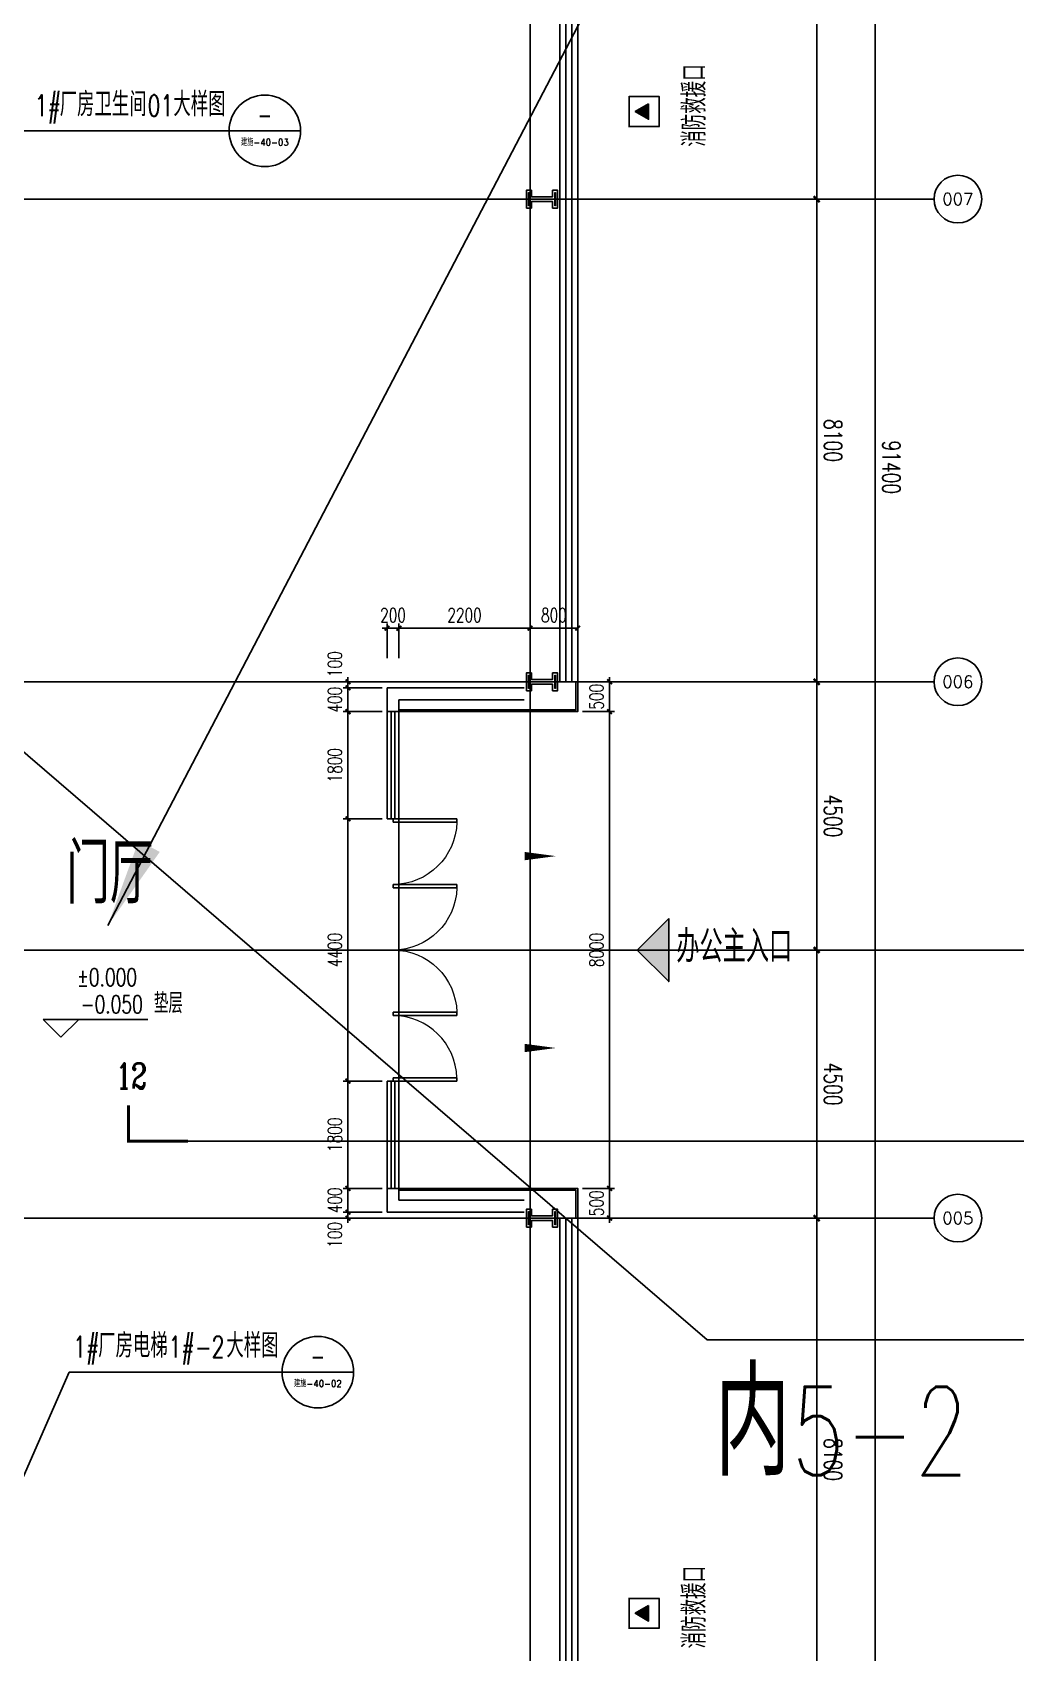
# Model space of a CAD drawing. Extents: x -954573 to 446329, y 489853 to 1226784.
# Drawn here: x -137206 to -120706, y 766930 to 794118 of the extents above; entities that cross this region are included whole.
import ezdxf
from ezdxf.enums import TextEntityAlignment as Align

# ---------------------------------------------------------------- set-up
doc = ezdxf.new("R2010")
doc.units = 0
doc.header["$LTSCALE"] = 10
doc.header["$MEASUREMENT"] = 0
doc.linetypes.add('10平面$0$DOTE', pattern=[2.42, 2, -0.2, 0.02, -0.2])
doc.linetypes.add('10平面$1$DASH', pattern=[0.35, 0.25, -0.1])
doc.layers.get('Defpoints').update_dxf_attribs({"color": 210})
for name, color, linetype in [('10平面$0$10平面$0$WINDOW', 8, 'Continuous'), ('10平面$0$A-AXIS-D', 8, 'Continuous'), ('10平面$0$A-AXIS-DOTE', 8, '10平面$0$DOTE'), ('10平面$0$A-AXIS-DP', 8, 'Continuous'), ('10平面$0$A-AXIS-SYMB', 8, 'Continuous'), ('10平面$0$A-CURTAIN', 8, 'Continuous'), ('10平面$0$A-HATCH-2', 8, 'Continuous'), ('10平面$0$A-TEXT', 8, 'Continuous'), ('10平面$0$AS-COLN', 8, 'Continuous'), ('10平面$0$AS-WALL', 8, 'Continuous'), ('10平面$0$CURTWALL', 8, 'Continuous'), ('10平面$0$DIM_SYMB', 8, 'Continuous'), ('10平面$0$FH-line', 8, 'Continuous'), ('10平面$0$FH-tri', 8, 'Continuous'), ('10平面$0$PUB_TEXT', 8, 'Continuous'), ('10平面$0$RP-N2-01$0$$0$A-WIND-J', 8, 'Continuous'), ('10平面$0$RP-N2-01$0$A-WIND-J', 8, 'Continuous'), ('10平面$0$WINDOW', 8, 'Continuous'), ('10平面$0$建-标高', 8, 'Continuous'), ('A-LIN-V', 9, 'Continuous'), ('建-引出', 3, 'Continuous')]:
    doc.layers.add(name, color=color, linetype=linetype)
doc.layers.add('10平面$0$S-col', color=2, linetype='Continuous', lineweight=0)
doc.styles.add('10平面$0$_TCH_AXIS', font='COMPLEX', dxfattribs={"bigfont": 'GBCBIG'})
doc.styles.add('10平面$0$_TCH_DIM', font='SIMPLEX', dxfattribs={"bigfont": 'GBCBIG'})
doc.styles.add('10平面$0$_TCH_DIM_T3', font='SIMPLEX', dxfattribs={"width": 0.705882, "bigfont": 'GBCBIG'})
doc.styles.add('10平面$0$_TCH_LABEL', font='COMPLEX', dxfattribs={"bigfont": 'GBCBIG'})
doc.styles.add('10平面$0$A-DIM_T3', font='SIMPLEX', dxfattribs={"width": 0.705882, "bigfont": 'GBCBIG'})
doc.styles.add('10平面$0$A-STANDARD', font='SIMPLEX', dxfattribs={"bigfont": 'GBCBIG'})
doc.styles.add('10平面$0$Standard', font='gbenor.shx', dxfattribs={"bigfont": 'gbcbig.shx'})
doc.styles.add('A-STANDARD', font='SIMPLEX', dxfattribs={"bigfont": 'GBCBIG'})
doc.dimstyles.new('10平面$0$_TCH_ARCH&&100', dxfattribs={"dimtxt": 297.5, "dimasz": 100, "dimexe": 100, "dimexo": 100, "dimgap": 126.25, "dimtad": 1, "dimdec": 0, "dimzin": 0, "dimdsep": 46, "dimtxsty": '10平面$0$_TCH_DIM_T3', "dimblk": '10平面$0$_ArchTick', "dimcen": 0.09, "dimclrt": 7, "dimazin": 2, "dimtfac": 1, "dimtdec": 0, "dimtix": 1, "dimtmove": 2, "dimatfit": 3, "dimfxl": 0, "dimtolj": 1, "dimtzin": 0, "dimarcsym": 0})
doc.dimstyles.new('10平面$0$_TCH_ARCH&&80', dxfattribs={"dimtxt": 238, "dimasz": 80, "dimexe": 80, "dimexo": 80, "dimgap": 101, "dimtad": 1, "dimdec": 0, "dimzin": 0, "dimdsep": 46, "dimtxsty": '10平面$0$_TCH_DIM_T3', "dimblk": '10平面$0$_ArchTick', "dimcen": 0.09, "dimclrt": 7, "dimazin": 2, "dimtfac": 1, "dimtdec": 0, "dimtix": 1, "dimtmove": 2, "dimatfit": 3, "dimfxl": 0, "dimtolj": 1, "dimtzin": 0, "dimarcsym": 0})
doc.dimstyles.new('10平面$0$A-DIM&&100', dxfattribs={"dimtxt": 297.5, "dimasz": 100, "dimexe": 100, "dimexo": 100, "dimgap": 126.25, "dimtad": 1, "dimdec": 0, "dimzin": 0, "dimdsep": 46, "dimtxsty": '10平面$0$A-DIM_T3', "dimblk": '10平面$0$_ArchTick', "dimcen": 0.09, "dimclrt": 7, "dimazin": 2, "dimtfac": 1, "dimtdec": 0, "dimtix": 1, "dimtmove": 2, "dimatfit": 3, "dimfxl": 0, "dimtolj": 1, "dimtzin": 0, "dimarcsym": 0})

# ---------------------------------------------------------------- blocks, each defined once
blk = doc.blocks.new('10平面$0$_ArchTick')
at = {"color": 0, "linetype": 'ByBlock', "const_width": 0.4}
blk.add_lwpolyline([(-0.5, -0.5), (0.5, 0.5)], dxfattribs=at)
blk = doc.blocks.new('*D2986')
at = {"layer": '10平面$0$A-AXIS-D', "color": 0, "lineweight": -2}
for p, q in [((95776, -5400), (96792, -5400)), ((96692, -5400), (96692, -13500)), ((95776, -13500), (96792, -13500))]:
    blk.add_line(p, q, dxfattribs=at)
at = {"layer": 'Defpoints', "color": 0}
for p in [(95676, -5400), (95676, -13500), (96692, -13500)]:
    blk.add_point(p, dxfattribs=at)
at = {"layer": '10平面$0$A-AXIS-D', "color": 0, "lineweight": -2, "xscale": 100, "yscale": 100, "zscale": 100}
for p, rotation in [((96692, -5400), 90), ((96692, -13500), 270)]:
    blk.add_blockref('10平面$0$_ArchTick', p, dxfattribs=dict(at, rotation=rotation))
at = {"layer": '10平面$0$A-AXIS-D', "color": 7, "insert": (96967, -9450), "char_height": 297.5, "attachment_point": 5, "rotation": 270, "style": '10平面$0$A-DIM_T3'}
blk.add_mtext('\\A1;8100', dxfattribs=at)
blk = doc.blocks.new('*D2987')
at = {"layer": '10平面$0$A-AXIS-D', "color": 0, "lineweight": -2}
for p, q in [((95776, -13500), (96792, -13500)), ((96692, -13500), (96692, -21600)), ((95776, -21600), (96792, -21600))]:
    blk.add_line(p, q, dxfattribs=at)
at = {"layer": 'Defpoints', "color": 0}
for p in [(95676, -13500), (95676, -21600), (96692, -21600)]:
    blk.add_point(p, dxfattribs=at)
at = {"layer": '10平面$0$A-AXIS-D', "color": 0, "lineweight": -2, "xscale": 100, "yscale": 100, "zscale": 100}
for p, rotation in [((96692, -13500), 90), ((96692, -21600), 270)]:
    blk.add_blockref('10平面$0$_ArchTick', p, dxfattribs=dict(at, rotation=rotation))
at = {"layer": '10平面$0$A-AXIS-D', "color": 7, "insert": (96967, -17550), "char_height": 297.5, "attachment_point": 5, "rotation": 270, "style": '10平面$0$A-DIM_T3'}
blk.add_mtext('\\A1;8100', dxfattribs=at)
blk = doc.blocks.new('*D2988')
at = {"layer": '10平面$0$A-AXIS-D', "color": 0, "lineweight": -2}
for p, q in [((95776, -21600), (96792, -21600)), ((96692, -21600), (96692, -26100)), ((95776, -26100), (96792, -26100))]:
    blk.add_line(p, q, dxfattribs=at)
at = {"layer": 'Defpoints', "color": 0}
for p in [(95676, -21600), (95676, -26100), (96692, -26100)]:
    blk.add_point(p, dxfattribs=at)
at = {"layer": '10平面$0$A-AXIS-D', "color": 0, "lineweight": -2, "xscale": 100, "yscale": 100, "zscale": 100}
for p, rotation in [((96692, -21600), 90), ((96692, -26100), 270)]:
    blk.add_blockref('10平面$0$_ArchTick', p, dxfattribs=dict(at, rotation=rotation))
at = {"layer": '10平面$0$A-AXIS-D', "color": 7, "insert": (96967, -23850), "char_height": 297.5, "attachment_point": 5, "rotation": 270, "style": '10平面$0$A-DIM_T3'}
blk.add_mtext('\\A1;4500', dxfattribs=at)
blk = doc.blocks.new('*D2989')
at = {"layer": '10平面$0$A-AXIS-D', "color": 0, "lineweight": -2}
for p, q in [((95776, -26100), (96792, -26100)), ((96692, -26100), (96692, -30600)), ((95776, -30600), (96792, -30600))]:
    blk.add_line(p, q, dxfattribs=at)
at = {"layer": 'Defpoints', "color": 0}
for p in [(95676, -26100), (95676, -30600), (96692, -30600)]:
    blk.add_point(p, dxfattribs=at)
at = {"layer": '10平面$0$A-AXIS-D', "color": 0, "lineweight": -2, "xscale": 100, "yscale": 100, "zscale": 100}
for p, rotation in [((96692, -26100), 90), ((96692, -30600), 270)]:
    blk.add_blockref('10平面$0$_ArchTick', p, dxfattribs=dict(at, rotation=rotation))
at = {"layer": '10平面$0$A-AXIS-D', "color": 7, "insert": (96967, -28350), "char_height": 297.5, "attachment_point": 5, "rotation": 270, "style": '10平面$0$A-DIM_T3'}
blk.add_mtext('\\A1;4500', dxfattribs=at)
blk = doc.blocks.new('*D2990')
at = {"layer": '10平面$0$A-AXIS-D', "color": 0, "lineweight": -2}
for p, q in [((95776, -30600), (96792, -30600)), ((96692, -30600), (96692, -38700)), ((95776, -38700), (96792, -38700))]:
    blk.add_line(p, q, dxfattribs=at)
at = {"layer": 'Defpoints', "color": 0}
for p in [(95676, -30600), (95676, -38700), (96692, -38700)]:
    blk.add_point(p, dxfattribs=at)
at = {"layer": '10平面$0$A-AXIS-D', "color": 0, "lineweight": -2, "xscale": 100, "yscale": 100, "zscale": 100}
for p, rotation in [((96692, -30600), 90), ((96692, -38700), 270)]:
    blk.add_blockref('10平面$0$_ArchTick', p, dxfattribs=dict(at, rotation=rotation))
at = {"layer": '10平面$0$A-AXIS-D', "color": 7, "insert": (96967, -34650), "char_height": 297.5, "attachment_point": 5, "rotation": 270, "style": '10平面$0$A-DIM_T3'}
blk.add_mtext('\\A1;8100', dxfattribs=at)
blk = doc.blocks.new('*D3045')
at = {"layer": '10平面$0$A-AXIS-D', "color": 0, "lineweight": -2}
for p, q in [((95876, 27700), (97772, 27700)), ((97672, 27700), (97672, -63700)), ((95876, -63700), (97772, -63700))]:
    blk.add_line(p, q, dxfattribs=at)
at = {"layer": 'Defpoints', "color": 0}
for p in [(95776, 27700), (95776, -63700), (97672, -63700)]:
    blk.add_point(p, dxfattribs=at)
at = {"layer": '10平面$0$A-AXIS-D', "color": 0, "lineweight": -2, "xscale": 100, "yscale": 100, "zscale": 100}
for p, rotation in [((97672, 27700), 90), ((97672, -63700), 270)]:
    blk.add_blockref('10平面$0$_ArchTick', p, dxfattribs=dict(at, rotation=rotation))
at = {"layer": '10平面$0$A-AXIS-D', "color": 7, "insert": (97947, -18000), "char_height": 297.5, "attachment_point": 5, "rotation": 270, "style": '10平面$0$_TCH_DIM_T3'}
blk.add_mtext('\\A1;91400', dxfattribs=at)
blk = doc.blocks.new('10平面$0$JYC-1')
at = {"layer": '10平面$0$FH-tri'}
h = blk.add_hatch(color=2, dxfattribs=at)
h.dxf.hatch_style = 1
h.paths.add_polyline_path([(-244713, 303230), (-243463, 301980), (-244713, 301980)])
at = {"layer": '10平面$0$FH-tri', "color": 2}
blk.add_lwpolyline([(-244713, 303230), (-243463, 301980), (-243463, 301980), (-244713, 301980)], close=True, dxfattribs=at)
at = {"layer": '10平面$0$A-TEXT', "style": '10平面$0$A-STANDARD'}
blk.add_text('办公主入口', height=900.2, rotation=45, dxfattribs=at).set_placement((-243690, 302508, 0))
blk = doc.blocks.new('10平面$0$RP-N2-01$0$$0$xfjy')
at = {"layer": '10平面$0$RP-N2-01$0$$0$A-WIND-J'}
h = blk.add_hatch(color=256, dxfattribs=at)
h.dxf.hatch_style = 1
h.paths.add_polyline_path([(1141876, -26214), (1142135, -26214), (1142005, -25989)])
at = {"layer": '10平面$0$RP-N2-01$0$$0$A-WIND-J', "const_width": 25}
blk.add_lwpolyline([(1141755, -25889), (1141755, -26389), (1142255, -26389), (1142255, -25889)], close=True, dxfattribs=at)
at = {"layer": '10平面$0$RP-N2-01$0$$0$A-WIND-J'}
for points in [[(1141755, -26389), (1142255, -26389), (1142255, -25889), (1141755, -25889)], [(1141876, -26214), (1142135, -26214), (1142005, -25989)]]:
    blk.add_lwpolyline(points, close=True, dxfattribs=at)
blk = doc.blocks.new('10平面$0$RP-N2-01$0$xfjy')
at = {"layer": '10平面$0$RP-N2-01$0$$0$A-WIND-J'}
blk.add_blockref('10平面$0$RP-N2-01$0$$0$xfjy', (0, 0), dxfattribs=at)
blk = doc.blocks.new('10平面$0$1232')
at = {"layer": '10平面$0$RP-N2-01$0$A-WIND-J', "xscale": -1.000000000000001, "rotation": 90}
for p in [(-153079, 1934795, 0), (-153079, 1909595, 0)]:
    blk.add_blockref('10平面$0$RP-N2-01$0$xfjy', p, dxfattribs=at)
at = {"layer": '10平面$0$A-TEXT', "style": '10平面$0$_TCH_DIM'}
for p in [(-125907, 792200, 0), (-125907, 767000, 0)]:
    blk.add_text('消防救援口', height=384.1, rotation=90, dxfattribs=at).set_placement(p)
blk = doc.blocks.new('10平面$0$3132')
at = {"layer": '10平面$0$A-AXIS-SYMB'}
for p, q in [((-137481, 792466), (-133905, 792466)), ((-132705, 792466), (-133905, 792466)), ((-137358, 769874), (-136591, 771636)), ((-136591, 771636), (-133015, 771636)), ((-131815, 771636), (-133015, 771636))]:
    blk.add_line(p, q, dxfattribs=at)
for centre in [(-133305, 792466), (-132415, 771636)]:
    blk.add_circle(centre, 600, dxfattribs=at)
at = {"layer": '10平面$0$PUB_TEXT', "style": '10平面$0$_TCH_DIM', "width": 0.705882}
for s, p in [('1#', (-137167, 792711)), ('01', (-135272, 792711)), ('1#', (-136522, 771881)), ('1#-2', (-134922, 771881))]:
    blk.add_text(s, height=357, dxfattribs=at).set_placement(p)
at = {"layer": '10平面$0$PUB_TEXT', "style": '10平面$0$_TCH_DIM'}
for s, p in [('厂房卫生间', (-136747, 792711)), ('大样图', (-134840, 792711)), ('厂房电梯', (-136102, 771881)), ('大样图', (-133950, 771881))]:
    blk.add_text(s, height=405.1, dxfattribs=at).set_placement(p)
for s, height, width, p, p2 in [('-', 365, 0.777778, (-133427, 792554), (-133184, 792554)), ('建施-40-03', 114.3, 0.940725, (-133706, 792218), (-132905, 792218)), ('-', 365, 0.777778, (-132537, 771724), (-132294, 771724)), ('建施-40-02', 114.3, 0.940725, (-132816, 771388), (-132015, 771388))]:
    blk.add_text(s, height=height, dxfattribs=dict(at, width=width)).set_placement(p, p2, align=Align.FIT)
blk = doc.blocks.new('*D3744')
at = {"layer": '10平面$0$A-AXIS-DP', "color": 0, "lineweight": -2}
for p, q in [((-127974, 774720), (-127440, 774720)), ((-127520, 774720), (-127520, 774800)), ((-127520, 774220), (-127520, 774720)), ((-127974, 774220), (-127440, 774220)), ((-127520, 774220), (-127520, 774140))]:
    blk.add_line(p, q, dxfattribs=at)
at = {"layer": 'Defpoints', "color": 0}
for p in [(-128054, 774720), (-127520, 774720), (-128054, 774220)]:
    blk.add_point(p, dxfattribs=at)
at = {"layer": '10平面$0$A-AXIS-DP', "color": 0, "lineweight": -2, "xscale": 80, "yscale": 80, "zscale": 80}
for p, rotation in [((-127520, 774720), 270), ((-127520, 774220), 90)]:
    blk.add_blockref('10平面$0$_ArchTick', p, dxfattribs=dict(at, rotation=rotation))
at = {"layer": '10平面$0$A-AXIS-DP', "color": 7, "insert": (-127740, 774470), "char_height": 238, "attachment_point": 5, "rotation": 90, "style": '10平面$0$_TCH_DIM_T3'}
blk.add_mtext('\\A1;500', dxfattribs=at)
blk = doc.blocks.new('*D3745')
at = {"layer": '10平面$0$A-AXIS-DP', "color": 0, "lineweight": -2}
for p, q in [((-127974, 782720), (-127440, 782720)), ((-127520, 774720), (-127520, 782720)), ((-127974, 774720), (-127440, 774720))]:
    blk.add_line(p, q, dxfattribs=at)
at = {"layer": 'Defpoints', "color": 0}
for p in [(-128054, 782720), (-127520, 782720), (-128054, 774720)]:
    blk.add_point(p, dxfattribs=at)
at = {"layer": '10平面$0$A-AXIS-DP', "color": 0, "lineweight": -2, "xscale": 80, "yscale": 80, "zscale": 80}
for p, rotation in [((-127520, 782720), 90), ((-127520, 774720), 270)]:
    blk.add_blockref('10平面$0$_ArchTick', p, dxfattribs=dict(at, rotation=rotation))
at = {"layer": '10平面$0$A-AXIS-DP', "color": 7, "insert": (-127740, 778720), "char_height": 238, "attachment_point": 5, "rotation": 90, "style": '10平面$0$_TCH_DIM_T3'}
blk.add_mtext('\\A1;8000', dxfattribs=at)
blk = doc.blocks.new('*D3746')
at = {"layer": '10平面$0$A-AXIS-DP', "color": 0, "lineweight": -2}
for p, q in [((-127520, 783220), (-127520, 783300)), ((-127974, 783220), (-127440, 783220)), ((-127520, 782720), (-127520, 783220)), ((-127974, 782720), (-127440, 782720)), ((-127520, 782720), (-127520, 782640))]:
    blk.add_line(p, q, dxfattribs=at)
at = {"layer": 'Defpoints', "color": 0}
for p in [(-128054, 783220), (-127520, 783220), (-128054, 782720)]:
    blk.add_point(p, dxfattribs=at)
at = {"layer": '10平面$0$A-AXIS-DP', "color": 0, "lineweight": -2, "xscale": 80, "yscale": 80, "zscale": 80}
for p, rotation in [((-127520, 783220), 270), ((-127520, 782720), 90)]:
    blk.add_blockref('10平面$0$_ArchTick', p, dxfattribs=dict(at, rotation=rotation))
at = {"layer": '10平面$0$A-AXIS-DP', "color": 7, "insert": (-127740, 782970), "char_height": 238, "attachment_point": 5, "rotation": 90, "style": '10平面$0$_TCH_DIM_T3'}
blk.add_mtext('\\A1;500', dxfattribs=at)
blk = doc.blocks.new('*D4195')
at = {"layer": '10平面$0$A-AXIS-DP', "color": 0, "lineweight": -2}
for p, q in [((-131334, 774320), (-131990, 774320)), ((-131910, 774320), (-131910, 774400)), ((-131910, 774220), (-131910, 774320)), ((-131334, 774220), (-131990, 774220)), ((-131910, 774220), (-131910, 774140))]:
    blk.add_line(p, q, dxfattribs=at)
at = {"layer": 'Defpoints', "color": 0}
for p in [(-131910, 774320), (-131254, 774320), (-131254, 774220)]:
    blk.add_point(p, dxfattribs=at)
at = {"layer": '10平面$0$A-AXIS-DP', "color": 0, "lineweight": -2, "xscale": 80, "yscale": 80, "zscale": 80}
for p, rotation in [((-131910, 774320), 270), ((-131910, 774220), 90)]:
    blk.add_blockref('10平面$0$_ArchTick', p, dxfattribs=dict(at, rotation=rotation))
at = {"layer": '10平面$0$A-AXIS-DP', "color": 7, "insert": (-132130, 773940), "char_height": 238, "attachment_point": 5, "rotation": 90, "style": '10平面$0$_TCH_DIM_T3'}
blk.add_mtext('\\A1;100', dxfattribs=at)
blk = doc.blocks.new('*D4196')
at = {"layer": '10平面$0$A-AXIS-DP', "color": 0, "lineweight": -2}
for p, q in [((-131334, 774720), (-131990, 774720)), ((-131910, 774720), (-131910, 774800)), ((-131910, 774320), (-131910, 774720)), ((-131334, 774320), (-131990, 774320)), ((-131910, 774320), (-131910, 774240))]:
    blk.add_line(p, q, dxfattribs=at)
at = {"layer": 'Defpoints', "color": 0}
for p in [(-131910, 774720), (-131254, 774720), (-131254, 774320)]:
    blk.add_point(p, dxfattribs=at)
at = {"layer": '10平面$0$A-AXIS-DP', "color": 0, "lineweight": -2, "xscale": 80, "yscale": 80, "zscale": 80}
for p, rotation in [((-131910, 774720), 270), ((-131910, 774320), 90)]:
    blk.add_blockref('10平面$0$_ArchTick', p, dxfattribs=dict(at, rotation=rotation))
at = {"layer": '10平面$0$A-AXIS-DP', "color": 7, "insert": (-132130, 774520), "char_height": 238, "attachment_point": 5, "rotation": 90, "style": '10平面$0$_TCH_DIM_T3'}
blk.add_mtext('\\A1;400', dxfattribs=at)
blk = doc.blocks.new('*D4197')
at = {"layer": '10平面$0$A-AXIS-DP', "color": 0, "lineweight": -2}
for p, q in [((-131334, 776520), (-131990, 776520)), ((-131910, 774720), (-131910, 776520)), ((-131334, 774720), (-131990, 774720))]:
    blk.add_line(p, q, dxfattribs=at)
at = {"layer": 'Defpoints', "color": 0}
for p in [(-131910, 776520), (-131254, 776520), (-131254, 774720)]:
    blk.add_point(p, dxfattribs=at)
at = {"layer": '10平面$0$A-AXIS-DP', "color": 0, "lineweight": -2, "xscale": 80, "yscale": 80, "zscale": 80}
for p, rotation in [((-131910, 776520), 90), ((-131910, 774720), 270)]:
    blk.add_blockref('10平面$0$_ArchTick', p, dxfattribs=dict(at, rotation=rotation))
at = {"layer": '10平面$0$A-AXIS-DP', "color": 7, "insert": (-132130, 775620), "char_height": 238, "attachment_point": 5, "rotation": 90, "style": '10平面$0$_TCH_DIM_T3'}
blk.add_mtext('\\A1;1800', dxfattribs=at)
blk = doc.blocks.new('*D4198')
at = {"layer": '10平面$0$A-AXIS-DP', "color": 0, "lineweight": -2}
for p, q in [((-131334, 780920), (-131990, 780920)), ((-131910, 776520), (-131910, 780920)), ((-131334, 776520), (-131990, 776520))]:
    blk.add_line(p, q, dxfattribs=at)
at = {"layer": 'Defpoints', "color": 0}
for p in [(-131910, 780920), (-131254, 780920), (-131254, 776520)]:
    blk.add_point(p, dxfattribs=at)
at = {"layer": '10平面$0$A-AXIS-DP', "color": 0, "lineweight": -2, "xscale": 80, "yscale": 80, "zscale": 80}
for p, rotation in [((-131910, 780920), 90), ((-131910, 776520), 270)]:
    blk.add_blockref('10平面$0$_ArchTick', p, dxfattribs=dict(at, rotation=rotation))
at = {"layer": '10平面$0$A-AXIS-DP', "color": 7, "insert": (-132130, 778720), "char_height": 238, "attachment_point": 5, "rotation": 90, "style": '10平面$0$_TCH_DIM_T3'}
blk.add_mtext('\\A1;4400', dxfattribs=at)
blk = doc.blocks.new('*D4199')
at = {"layer": '10平面$0$A-AXIS-DP', "color": 0, "lineweight": -2}
for p, q in [((-131334, 782720), (-131990, 782720)), ((-131910, 780920), (-131910, 782720)), ((-131334, 780920), (-131990, 780920))]:
    blk.add_line(p, q, dxfattribs=at)
at = {"layer": 'Defpoints', "color": 0}
for p in [(-131910, 782720), (-131254, 782720), (-131254, 780920)]:
    blk.add_point(p, dxfattribs=at)
at = {"layer": '10平面$0$A-AXIS-DP', "color": 0, "lineweight": -2, "xscale": 80, "yscale": 80, "zscale": 80}
for p, rotation in [((-131910, 782720), 90), ((-131910, 780920), 270)]:
    blk.add_blockref('10平面$0$_ArchTick', p, dxfattribs=dict(at, rotation=rotation))
at = {"layer": '10平面$0$A-AXIS-DP', "color": 7, "insert": (-132130, 781820), "char_height": 238, "attachment_point": 5, "rotation": 90, "style": '10平面$0$_TCH_DIM_T3'}
blk.add_mtext('\\A1;1800', dxfattribs=at)
blk = doc.blocks.new('*D4200')
at = {"layer": '10平面$0$A-AXIS-DP', "color": 0, "lineweight": -2}
for p, q in [((-131334, 783120), (-131990, 783120)), ((-131910, 783120), (-131910, 783200)), ((-131910, 782720), (-131910, 783120)), ((-131334, 782720), (-131990, 782720)), ((-131910, 782720), (-131910, 782640))]:
    blk.add_line(p, q, dxfattribs=at)
at = {"layer": 'Defpoints', "color": 0}
for p in [(-131910, 783120), (-131254, 783120), (-131254, 782720)]:
    blk.add_point(p, dxfattribs=at)
at = {"layer": '10平面$0$A-AXIS-DP', "color": 0, "lineweight": -2, "xscale": 80, "yscale": 80, "zscale": 80}
for p, rotation in [((-131910, 783120), 270), ((-131910, 782720), 90)]:
    blk.add_blockref('10平面$0$_ArchTick', p, dxfattribs=dict(at, rotation=rotation))
at = {"layer": '10平面$0$A-AXIS-DP', "color": 7, "insert": (-132130, 782920), "char_height": 238, "attachment_point": 5, "rotation": 90, "style": '10平面$0$_TCH_DIM_T3'}
blk.add_mtext('\\A1;400', dxfattribs=at)
blk = doc.blocks.new('*D4201')
at = {"layer": '10平面$0$A-AXIS-DP', "color": 0, "lineweight": -2}
for p, q in [((-131910, 783220), (-131910, 783300)), ((-131334, 783220), (-131990, 783220)), ((-131334, 783120), (-131990, 783120)), ((-131910, 783120), (-131910, 783220)), ((-131910, 783120), (-131910, 783040))]:
    blk.add_line(p, q, dxfattribs=at)
at = {"layer": 'Defpoints', "color": 0}
for p in [(-131910, 783220), (-131254, 783220), (-131254, 783120)]:
    blk.add_point(p, dxfattribs=at)
at = {"layer": '10平面$0$A-AXIS-DP', "color": 0, "lineweight": -2, "xscale": 80, "yscale": 80, "zscale": 80}
for p, rotation in [((-131910, 783220), 270), ((-131910, 783120), 90)]:
    blk.add_blockref('10平面$0$_ArchTick', p, dxfattribs=dict(at, rotation=rotation))
at = {"layer": '10平面$0$A-AXIS-DP', "color": 7, "insert": (-132130, 783516), "char_height": 238, "attachment_point": 5, "rotation": 90, "style": '10平面$0$_TCH_DIM_T3'}
blk.add_mtext('\\A1;100', dxfattribs=at)
blk = doc.blocks.new('*D4202')
at = {"layer": '10平面$0$A-AXIS-DP', "color": 0, "lineweight": -2}
for p, q in [((-128854, 783620), (-128854, 784200)), ((-128854, 784120), (-128054, 784120)), ((-128054, 783620), (-128054, 784200))]:
    blk.add_line(p, q, dxfattribs=at)
at = {"layer": 'Defpoints', "color": 0}
for p in [(-128054, 784120), (-128854, 783540), (-128054, 783540)]:
    blk.add_point(p, dxfattribs=at)
at = {"layer": '10平面$0$A-AXIS-DP', "color": 0, "lineweight": -2, "xscale": 80, "yscale": 80, "zscale": 80, "rotation": 180}
blk.add_blockref('10平面$0$_ArchTick', (-128854, 784120), dxfattribs=at)
at = {"layer": '10平面$0$A-AXIS-DP', "color": 0, "lineweight": -2, "xscale": 80, "yscale": 80, "zscale": 80}
blk.add_blockref('10平面$0$_ArchTick', (-128054, 784120), dxfattribs=at)
at = {"layer": '10平面$0$A-AXIS-DP', "color": 7, "insert": (-128454, 784340), "char_height": 238, "attachment_point": 5, "style": '10平面$0$_TCH_DIM_T3'}
blk.add_mtext('\\A1;800', dxfattribs=at)
blk = doc.blocks.new('*D4203')
at = {"layer": '10平面$0$A-AXIS-DP', "color": 0, "lineweight": -2}
for p, q in [((-131054, 783620), (-131054, 784200)), ((-131054, 784120), (-128854, 784120)), ((-128854, 783620), (-128854, 784200))]:
    blk.add_line(p, q, dxfattribs=at)
at = {"layer": 'Defpoints', "color": 0}
for p in [(-128854, 784120), (-131054, 783540), (-128854, 783540)]:
    blk.add_point(p, dxfattribs=at)
at = {"layer": '10平面$0$A-AXIS-DP', "color": 0, "lineweight": -2, "xscale": 80, "yscale": 80, "zscale": 80, "rotation": 180}
blk.add_blockref('10平面$0$_ArchTick', (-131054, 784120), dxfattribs=at)
at = {"layer": '10平面$0$A-AXIS-DP', "color": 0, "lineweight": -2, "xscale": 80, "yscale": 80, "zscale": 80}
blk.add_blockref('10平面$0$_ArchTick', (-128854, 784120), dxfattribs=at)
at = {"layer": '10平面$0$A-AXIS-DP', "color": 7, "insert": (-129954, 784340), "char_height": 238, "attachment_point": 5, "style": '10平面$0$_TCH_DIM_T3'}
blk.add_mtext('\\A1;2200', dxfattribs=at)
blk = doc.blocks.new('*D4204')
at = {"layer": '10平面$0$A-AXIS-DP', "color": 0, "lineweight": -2}
for p, q in [((-131254, 784120), (-131334, 784120)), ((-131254, 783620), (-131254, 784200)), ((-131254, 784120), (-131054, 784120)), ((-131054, 783620), (-131054, 784200)), ((-131054, 784120), (-130974, 784120))]:
    blk.add_line(p, q, dxfattribs=at)
at = {"layer": 'Defpoints', "color": 0}
for p in [(-131054, 784120), (-131254, 783540), (-131054, 783540)]:
    blk.add_point(p, dxfattribs=at)
at = {"layer": '10平面$0$A-AXIS-DP', "color": 0, "lineweight": -2, "xscale": 80, "yscale": 80, "zscale": 80}
blk.add_blockref('10平面$0$_ArchTick', (-131254, 784120), dxfattribs=at)
at = {"layer": '10平面$0$A-AXIS-DP', "color": 0, "lineweight": -2, "xscale": 80, "yscale": 80, "zscale": 80, "rotation": 180}
blk.add_blockref('10平面$0$_ArchTick', (-131054, 784120), dxfattribs=at)
at = {"layer": '10平面$0$A-AXIS-DP', "color": 7, "insert": (-131154, 784340), "char_height": 238, "attachment_point": 5, "style": '10平面$0$_TCH_DIM_T3'}
blk.add_mtext('\\A1;200', dxfattribs=at)
blk = doc.blocks.new('10平面$0$$DorLib2D$00000001')
for p, q in [((0.45, 0.975), (0.5, 0.975)), ((0.45, 0), (0.45, 0.975)), ((0.5, 0), (0.5, 0.975)), ((0.5, 0), (0.45, 0))]:
    blk.add_line(p, q)
at = {"lineweight": 13}
blk.add_arc((0.475, 0), 0.975, 91.4693, 180, dxfattribs=at)
blk = doc.blocks.new('10平面$0$10平面$0$$DorLib2D$00000002')
for p, q in [((-0.5, 0), (-0.5, 0.4875)), ((-0.475, 0.4875), (-0.5, 0.4875)), ((-0.475, 0), (-0.475, 0.4875)), ((0.475, 0), (0.475, 0.4875)), ((0.475, 0.4875), (0.5, 0.4875)), ((0.5, 0), (0.5, 0.4875)), ((-0.5, 0), (-0.475, 0)), ((0.5, 0), (0.475, 0))]:
    blk.add_line(p, q)
at = {"lineweight": 13}
for centre, start, end in [((-0.4875, 0), 0, 88.53072), ((0.4875, 0), 91.46928, 180)]:
    blk.add_arc(centre, 0.4875, start, end, dxfattribs=at)
blk = doc.blocks.new('10平面$0$10平面$0$$DorLib2D$00000001')
for p, q in [((0.45, 0.975), (0.5, 0.975)), ((0.45, 0), (0.45, 0.975)), ((0.5, 0), (0.5, 0.975)), ((0.5, 0), (0.45, 0))]:
    blk.add_line(p, q)
at = {"lineweight": 13}
blk.add_arc((0.475, 0), 0.975, 91.4693, 180, dxfattribs=at)
blk = doc.blocks.new('10平面$0$_FZH')
at = {"layer": '10平面$0$A-HATCH-2'}
blk.add_lwpolyline([(-0.437, -0.25), (-0.437, 0.25), (-0.297, 0.25), (-0.297, 0.067), (0.298, 0.067), (0.298, 0.25), (0.438, 0.25), (0.438, -0.25), (0.298, -0.25), (0.298, -0.068), (-0.297, -0.068), (-0.297, -0.25)], close=True, dxfattribs=at)
at = {"layer": '10平面$0$S-col'}
blk.add_lwpolyline([(-0.375, -0.188), (-0.375, 0.187), (-0.36, 0.187), (-0.36, 0.005), (0.36, 0.005), (0.36, 0.187), (0.375, 0.187), (0.375, -0.188), (0.36, -0.188), (0.36, -0.005), (-0.36, -0.005), (-0.36, -0.188)], close=True, dxfattribs=at)
blk = doc.blocks.new('10平面$0$dote')
at = {"layer": '10平面$0$A-AXIS-D'}
for centre in [(99061.5, -13498.9), (99061.5, -21598.9), (99061.5, -30598.9)]:
    blk.add_circle(centre, 400, dxfattribs=at)
at = {"layer": '10平面$0$A-AXIS-DOTE'}
for p, q in [((91882.2, -264080), (91882.2, 36662.3)), ((76282.2, -13500), (98661.5, -13500)), ((76282.2, -21600), (98661.5, -21600)), ((112355, -26100), (76282.2, -26100)), ((76282.2, -30600), (98661.5, -30600))]:
    blk.add_line(p, q, dxfattribs=at)
at = {"layer": '10平面$0$DIM_SYMB', "const_width": 50}
blk.add_lwpolyline([(85141.4, -28708.6), (85141.4, -29308.6), (86141.4, -29308.6)], dxfattribs=at)
at = {"layer": '10平面$0$DIM_SYMB', "linetype": '10平面$1$DASH', "ltscale": 3}
blk.add_lwpolyline([(85886.4, -29308.6), (162136.4, -29308.6)], dxfattribs=at)
at = {"layer": '10平面$0$PUB_TEXT', "style": '10平面$0$_TCH_AXIS'}
for s, p, p2 in [('007', (98800.5, -13600.4), (99322.4, -13600.4)), ('006', (98800.5, -21700.4), (99322.4, -21700.4)), ('005', (98800.5, -30700.4), (99322.4, -30700.4))]:
    blk.add_text(s, height=202.97, dxfattribs=at).set_placement(p, p2, align=Align.FIT)
at = {"layer": '10平面$0$PUB_TEXT', "style": '10平面$0$_TCH_LABEL', "width": 0.705882}
blk.add_text('12', height=425, dxfattribs=at).set_placement((84934.2, -28421.1))
at = {"layer": '10平面$0$A-AXIS-D'}
for base, p1, p2, dimstyle, picture, middle in [((97671.9, -63700), (95776.4, 27700), (95776.4, -63700), '10平面$0$_TCH_ARCH&&100', '*D3045', (97946.9, -18000)), ((96692.2, -13500), (95676.4, -5400), (95676.4, -13500), '10平面$0$A-DIM&&100', '*D2986', (96967.2, -9450)), ((96692.2, -21600), (95676.4, -13500), (95676.4, -21600), '10平面$0$A-DIM&&100', '*D2987', (96967.2, -17550)), ((96692.2, -26100), (95676.4, -21600), (95676.4, -26100), '10平面$0$A-DIM&&100', '*D2988', (96967.2, -23850)), ((96692.2, -30600), (95676.4, -26100), (95676.4, -30600), '10平面$0$A-DIM&&100', '*D2989', (96967.2, -28350)), ((96692.2, -38700), (95676.4, -30600), (95676.4, -38700), '10平面$0$A-DIM&&100', '*D2990', (96967.2, -34650))]:
    dim = blk.add_linear_dim(base=base, p1=p1, p2=p2, angle=270, dimstyle=dimstyle, override={"dimgap": 0}, dxfattribs=at)
    dim.commit()
    dim.dimension.update_dxf_attribs({"geometry": picture, "text_midpoint": middle, "dimtype": 129, "text_rotation": 270})
blk = doc.blocks.new('10平面')
at = {"layer": '10平面$0$10平面$0$WINDOW'}
for p, q in [((-131054.2, 780920), (-131054.2, 779820)), ((-131054.2, 779820), (-131054.2, 777620))]:
    blk.add_line(p, q, dxfattribs=at)
at = {"layer": '10平面$0$A-AXIS-SYMB'}
for points in [[(-129881.9, 780295.8, 0, 0, 0), (-128421.9, 780295.8, 0, 140, 0), (-128946.9, 780295.8, 0, 0, 0)], [(-129881.9, 777075.8, 0, 0, 0), (-128421.9, 777075.8, 0, 140, 0), (-128946.9, 777075.8, 0, 0, 0)]]:
    blk.add_lwpolyline(points, format="xyseb", dxfattribs=at)
at = {"layer": '10平面$0$A-CURTAIN'}
for points in [[(-128054.2, 783220), (-128054.2, 782720), (-131054.2, 782720)], [(-128084.2, 783220), (-128084.2, 782750), (-131054.2, 782750)], [(-128054.2, 774220), (-128054.2, 774720), (-131054.2, 774720)], [(-128084.2, 774220), (-128084.2, 774690), (-131054.2, 774690)]]:
    blk.add_lwpolyline(points, dxfattribs=at)
at = {"layer": '10平面$0$AS-WALL'}
for p, q in [((-131254.2, 783120), (-128954.2, 783120)), ((-131254.2, 783120), (-131254.2, 782720)), ((-131054.2, 782920), (-128954.2, 782920)), ((-131054.2, 782720), (-131054.2, 782920)), ((-131254.2, 782720), (-131054.2, 782720)), ((-131054.2, 774720), (-131254.2, 774720)), ((-131254.2, 774720), (-131254.2, 774320)), ((-131054.2, 774520), (-131054.2, 774720)), ((-131254.2, 774320), (-128954.2, 774320)), ((-131054.2, 774520), (-128954.2, 774520))]:
    blk.add_line(p, q, dxfattribs=at)
at = {"layer": '10平面$0$CURTWALL'}
for p, q in [((-128354.2, 818220), (-128354.2, 783220)), ((-128254.2, 818220), (-128254.2, 783220)), ((-128154.2, 818220), (-128154.2, 783220)), ((-128054.2, 818220), (-128054.2, 783220)), ((-128054.2, 783220), (-128354.2, 783220)), ((-128354.2, 774220), (-128354.2, 741820)), ((-128054.2, 774220), (-128354.2, 774220)), ((-128254.2, 774220), (-128254.2, 741820)), ((-128154.2, 774220), (-128154.2, 741820)), ((-128054.2, 774220), (-128054.2, 741820))]:
    blk.add_line(p, q, dxfattribs=at)
at = {"layer": '10平面$0$WINDOW'}
for p, q in [((-131254.2, 782720), (-131254.2, 780920)), ((-131187.5, 782720), (-131187.5, 780920)), ((-131120.9, 782720), (-131120.9, 780920)), ((-131054.2, 782720), (-131054.2, 780920)), ((-131254.2, 780920), (-131054.2, 780920)), ((-131054.2, 777620), (-131054.2, 776520)), ((-131054.2, 776520), (-131254.2, 776520)), ((-131254.2, 776520), (-131254.2, 774720)), ((-131187.5, 776520), (-131187.5, 774720)), ((-131120.9, 776520), (-131120.9, 774720)), ((-131054.2, 776520), (-131054.2, 774720))]:
    blk.add_line(p, q, dxfattribs=at)
at = {"layer": '10平面$0$建-标高'}
for p, q in [((-136726.4, 777255), (-137026.4, 777555)), ((-137026.4, 777555), (-135266.4, 777555)), ((-136726.4, 777255), (-136426.4, 777555))]:
    blk.add_line(p, q, dxfattribs=at)
blk.add_blockref('10平面$0$1232', (0, 0))
at = {"layer": '10平面$0$10平面$0$WINDOW', "zscale": 199.9999999999999}
for name, p, xscale, yscale, rotation in [('10平面$0$10平面$0$$DorLib2D$00000001', (-131154.2, 780370), -1100, 1100, 270.0000000014832), ('10平面$0$10平面$0$$DorLib2D$00000002', (-131154.2, 778720), -2200, 2200, 270.0000000014833)]:
    blk.add_blockref(name, p, dxfattribs=dict(at, xscale=xscale, yscale=yscale, rotation=rotation))
at = {"layer": '10平面$0$A-AXIS-DP'}
blk.add_blockref('10平面$0$3132', (0, 0), dxfattribs=at)
at = {"layer": '10平面$0$AS-COLN', "xscale": 600.0000000001455, "yscale": 600.0000000001455, "zscale": 600.0000000001455}
blk.add_blockref('10平面$0$_FZH', (-128654.2, 791320), dxfattribs=at)
at = {"layer": '10平面$0$AS-COLN', "color": 3, "xscale": 600.0000000001455, "yscale": 600.0000000001455, "zscale": 600.0000000001455}
for p in [(-128654.2, 783220), (-128654.2, 774220)]:
    blk.add_blockref('10平面$0$_FZH', p, dxfattribs=at)
at = {"layer": '10平面$0$AS-WALL'}
blk.add_blockref('10平面$0$dote', (-220736.4, 804820), dxfattribs=at)
at = {"layer": '10平面$0$FH-line', "xscale": 0.6000000000000002, "yscale": 0.6000000000000002, "zscale": 0.6000000000000002, "rotation": 315.0000000000014}
blk.add_blockref('10平面$0$JYC-1', (-151354.2, 546777.7), dxfattribs=at)
at = {"layer": '10平面$0$WINDOW', "xscale": 1100, "yscale": 1100, "zscale": 1100, "rotation": 270.0000000014832}
blk.add_blockref('10平面$0$$DorLib2D$00000001', (-131154.2, 777070), dxfattribs=at)
at = {"layer": '10平面$0$PUB_TEXT'}
for s, height, style, p in [('门厅', 1012.77, '10平面$0$Standard', (-136634.5, 779499.7)), ('垫层', 337.59, '10平面$0$A-STANDARD', (-135166.4, 777660))]:
    blk.add_text(s, height=height, dxfattribs=dict(at, style=style)).set_placement(p)
at = {"layer": '10平面$0$PUB_TEXT', "style": '10平面$0$A-STANDARD', "width": 0.705882}
for s, p in [('%%P0.000', (-136456.4, 778115)), ('-0.050', (-136396.4, 777660))]:
    blk.add_text(s, height=297.5, dxfattribs=at).set_placement(p)
at = {"layer": '10平面$0$A-AXIS-DP'}
for p1, p2, distance, picture, middle in [((-131254.2, 783540), (-131054.2, 783540), 580, '*D4204', (-131154.2, 784340)), ((-131054.2, 783540), (-128854.2, 783540), 580, '*D4203', (-129954.2, 784340)), ((-128854.2, 783540), (-128054.2, 783540), 580, '*D4202', (-128454.2, 784340)), ((-128054.2, 782720), (-128054.2, 783220), -534.2, '*D3746', (-127740, 782970)), ((-131254.2, 782720), (-131254.2, 783120), 655.5, '*D4200', (-132129.7, 782920)), ((-131254.2, 780920), (-131254.2, 782720), 655.5, '*D4199', (-132129.7, 781820)), ((-128054.2, 774720), (-128054.2, 782720), -534.2, '*D3745', (-127740, 778720)), ((-131254.2, 776520), (-131254.2, 780920), 655.5, '*D4198', (-132129.7, 778720)), ((-131254.2, 774720), (-131254.2, 776520), 655.5, '*D4197', (-132129.7, 775620)), ((-131254.2, 774320), (-131254.2, 774720), 655.5, '*D4196', (-132129.7, 774520)), ((-128054.2, 774220), (-128054.2, 774720), -534.2, '*D3744', (-127740, 774470))]:
    dim = blk.add_aligned_dim(p1=p1, p2=p2, distance=distance, dimstyle='10平面$0$_TCH_ARCH&&80', dxfattribs=at)
    dim.commit()
    dim.dimension.update_dxf_attribs({"geometry": picture, "text_midpoint": middle})
for base, p1, p2, picture, middle in [((-131909.7, 783220), (-131254.2, 783120), (-131254.2, 783220), '*D4201', (-132129.7, 783516)), ((-131909.7, 774320), (-131254.2, 774220), (-131254.2, 774320), '*D4195', (-132129.7, 773940))]:
    dim = blk.add_linear_dim(base=base, p1=p1, p2=p2, angle=90, dimstyle='10平面$0$_TCH_ARCH&&80', dxfattribs=at)
    dim.commit()
    dim.dimension.update_dxf_attribs({"geometry": picture, "text_midpoint": middle, "dimtype": 129})

msp = doc.modelspace()

# ---------------------------------------------------------------- block references
at = {"layer": 'A-LIN-V'}
msp.add_blockref('10平面', (0, 0), dxfattribs=at)

# ---------------------------------------------------------------- next in the draw order: hatches: boundary and pattern name
at = {"layer": '建-引出'}
msp.add_hatch(color=256, dxfattribs=at).paths.add_polyline_path([(-135940, 779130), (-135068.2, 780366.9), (-135422.7, 780552.1)], flags=17)

# ---------------------------------------------------------------- next in the draw order: linework, layer by layer
for p, q in [((-135940, 779130), (-126390, 797410)), ((-140860, 785060), (-125880, 772180)), ((-125880, 772180), (-88520, 772180))]:
    msp.add_line(p, q, dxfattribs=at)

# ---------------------------------------------------------------- next in the draw order: texts
at = {"layer": '建-引出', "color": 7, "style": 'A-STANDARD'}
msp.add_text('内', height=1763, dxfattribs=at).set_placement((-125753.3, 769905))
at = {"layer": '建-引出', "color": 7, "style": 'A-STANDARD', "width": 0.705882}
msp.add_text('5-2', height=1487.5, dxfattribs=at).set_placement((-124470, 769905))

doc.saveas('drawing.dxf')
